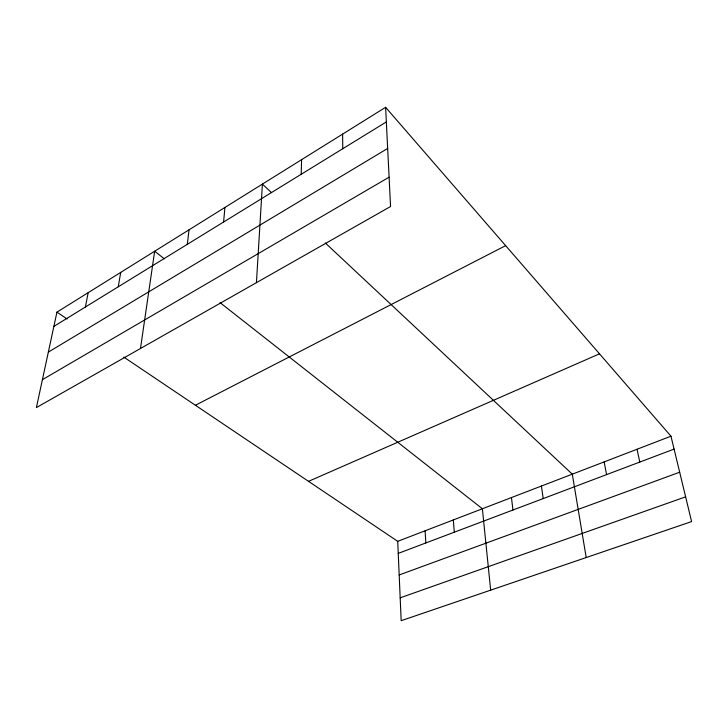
<?xml version="1.0" encoding="UTF-8"?>
<svg xmlns="http://www.w3.org/2000/svg" width="728" height="728" viewBox="0 0 728 728"><rect width="100%" height="100%" fill="white"/><g stroke="black" fill="none" stroke-linecap="round" stroke-linejoin="round"><path stroke-width="1.09" d="M301.201 174.283L301.601 159.669M256.429 282.664L262.408 184.093L271.508 192.611M223.596 222.013L224.925 207.453M187.305 244.335L189.043 229.811M140.486 348.494L154.664 251.242L164.346 258.849M118.254 286.796L120.721 272.399M85.394 307.007L88.17 292.674M56.948 312.139L36.4 407.589L390.563 206.515L385.613 107.307L56.948 312.139L67.103 318.964M53.881 326.39L386.341 121.922M48.339 352.106L387.66 148.457M42.406 379.688L389.098 177.177M195.395 405.259L505.642 245.654M308.536 481.345L599.499 353.826M397.716 541.332L670.97 436.199L691.6 521.585L401.174 620.693L397.716 541.332L123.806 357.102M398.243 553.389L674.082 449.094M399.181 574.956L679.67 472.217M400.182 597.834L685.621 496.851M220.047 302.611L482.373 508.754L490.672 590.153M325.334 242.997L572.29 474.165L586.204 557.548M385.613 107.307L670.97 436.199M637.027 449.258L639.785 462.062M604.149 461.907L606.57 474.62M541.405 486.049L543.215 498.58M511.447 497.57L512.976 510.01M453.307 519.938L454.308 532.195M425.106 530.794L425.862 542.952M342.624 134.098L342.761 148.721"/></g></svg>
